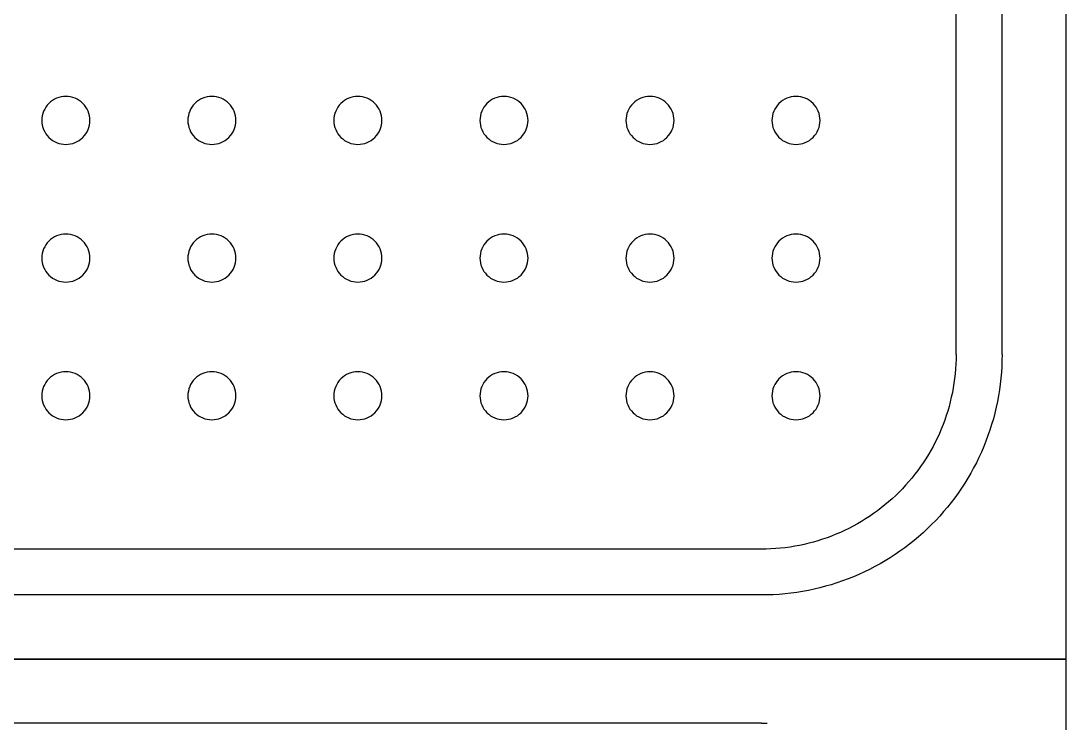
# Model space of a CAD drawing. Header units: millimetres. Extents: x -159872 to 386485, y -250577 to 158966.
# Drawn here: x 370581.6 to 370712.7, y 9769.8 to 9857.9 of the extents above; entities that cross this region are included whole.
import ezdxf

# ---------------------------------------------------------------- set-up
doc = ezdxf.new("R2010")
doc.units = ezdxf.units.MM
doc.layers.get('0').update_dxf_attribs({"lineweight": 25})
doc.layers.add('LDS-equipment-kitchen equipment', color=3, linetype='Continuous', lineweight=13)

# ---------------------------------------------------------------- blocks, each defined once
blk = doc.blocks.new('Group-324')
at = {"layer": 'LDS-equipment-kitchen equipment', "linetype": 'Continuous', "lineweight": 5, "extrusion": (0, 0, -1)}
blk.add_arc((-309675.71, 46653.2), 600.93, 192.83875, 259.24317, dxfattribs=at)
blk = doc.blocks.new('A$C41f9af21')
at = {"lineweight": 25, "transparency": 33554687}
for points in [[(497, 0, 0), (497, 714, 0)], [(483.2, 225.41, 0), (483.2, 318.78, 0)], [(488.96, 225.41, 0), (488.96, 318.78, 0)], [(458.78, 201, 0), (149.13, 201, 0)], [(458.78, 195.24, 0), (149.13, 195.24, 0)], [(110.91, 187.2, 0), (497, 187.2, 0)], [(497, 187.2, 0), (110.91, 187.2, 0)], [(458.78, 179.16, 0), (149.13, 179.16, 0)]]:
    blk.add_polyline3d(points, dxfattribs=at)
at = {"lineweight": 25}
for points in [[(368.51, 254.82, 0), (368.52, 254.52, 0), (368.57, 254.23, 0), (368.64, 253.94, 0), (368.74, 253.66, 0), (368.87, 253.39, 0), (369.02, 253.14, 0), (369.19, 252.9, 0), (369.39, 252.68, 0), (369.61, 252.48, 0), (369.85, 252.31, 0), (370.1, 252.15, 0), (370.37, 252.03, 0), (370.65, 251.93, 0), (370.94, 251.86, 0), (371.23, 251.81, 0), (371.53, 251.8, 0), (371.82, 251.81, 0), (372.12, 251.86, 0), (372.4, 251.93, 0), (372.68, 252.03, 0), (372.95, 252.15, 0), (373.2, 252.31, 0), (373.44, 252.48, 0), (373.66, 252.68, 0), (373.86, 252.9, 0), (374.04, 253.14, 0), (374.19, 253.39, 0), (374.31, 253.66, 0), (374.41, 253.94, 0), (374.49, 254.23, 0), (374.53, 254.52, 0), (374.54, 254.82, 0), (374.53, 255.11, 0), (374.49, 255.4, 0), (374.41, 255.69, 0), (374.31, 255.97, 0), (374.19, 256.24, 0), (374.04, 256.49, 0), (373.86, 256.73, 0), (373.66, 256.95, 0), (373.44, 257.15, 0), (373.2, 257.33, 0), (372.95, 257.48, 0), (372.68, 257.6, 0), (372.4, 257.7, 0), (372.12, 257.78, 0), (371.82, 257.82, 0), (371.53, 257.83, 0), (371.23, 257.82, 0), (370.94, 257.78, 0), (370.65, 257.7, 0), (370.37, 257.6, 0), (370.1, 257.48, 0), (369.85, 257.33, 0), (369.61, 257.15, 0), (369.39, 256.95, 0), (369.19, 256.73, 0), (369.02, 256.49, 0), (368.87, 256.24, 0), (368.74, 255.97, 0), (368.64, 255.69, 0), (368.57, 255.4, 0), (368.52, 255.11, 0), (368.51, 254.82, 0)], [(386.83, 254.82, 0), (386.84, 254.52, 0), (386.89, 254.23, 0), (386.96, 253.94, 0), (387.06, 253.66, 0), (387.18, 253.39, 0), (387.34, 253.14, 0), (387.51, 252.9, 0), (387.71, 252.68, 0), (387.93, 252.48, 0), (388.17, 252.31, 0), (388.42, 252.15, 0), (388.69, 252.03, 0), (388.97, 251.93, 0), (389.26, 251.86, 0), (389.55, 251.81, 0), (389.85, 251.8, 0), (390.14, 251.81, 0), (390.43, 251.86, 0), (390.72, 251.93, 0), (391, 252.03, 0), (391.27, 252.15, 0), (391.52, 252.31, 0), (391.76, 252.48, 0), (391.98, 252.68, 0), (392.18, 252.9, 0), (392.35, 253.14, 0), (392.51, 253.39, 0), (392.63, 253.66, 0), (392.73, 253.94, 0), (392.8, 254.23, 0), (392.85, 254.52, 0), (392.86, 254.82, 0), (392.85, 255.11, 0), (392.8, 255.4, 0), (392.73, 255.69, 0), (392.63, 255.97, 0), (392.51, 256.24, 0), (392.35, 256.49, 0), (392.18, 256.73, 0), (391.98, 256.95, 0), (391.76, 257.15, 0), (391.52, 257.33, 0), (391.27, 257.48, 0), (391, 257.6, 0), (390.72, 257.7, 0), (390.43, 257.78, 0), (390.14, 257.82, 0), (389.85, 257.83, 0), (389.55, 257.82, 0), (389.26, 257.78, 0), (388.97, 257.7, 0), (388.69, 257.6, 0), (388.42, 257.48, 0), (388.17, 257.33, 0), (387.93, 257.15, 0), (387.71, 256.95, 0), (387.51, 256.73, 0), (387.34, 256.49, 0), (387.18, 256.24, 0), (387.06, 255.97, 0), (386.96, 255.69, 0), (386.89, 255.4, 0), (386.84, 255.11, 0), (386.83, 254.82, 0)], [(405.15, 254.82, 0), (405.16, 254.52, 0), (405.2, 254.23, 0), (405.28, 253.94, 0), (405.38, 253.66, 0), (405.5, 253.39, 0), (405.65, 253.14, 0), (405.83, 252.9, 0), (406.03, 252.68, 0), (406.25, 252.48, 0), (406.49, 252.31, 0), (406.74, 252.15, 0), (407.01, 252.03, 0), (407.29, 251.93, 0), (407.57, 251.86, 0), (407.87, 251.81, 0), (408.16, 251.8, 0), (408.46, 251.81, 0), (408.75, 251.86, 0), (409.04, 251.93, 0), (409.32, 252.03, 0), (409.59, 252.15, 0), (409.84, 252.31, 0), (410.08, 252.48, 0), (410.3, 252.68, 0), (410.5, 252.9, 0), (410.67, 253.14, 0), (410.82, 253.39, 0), (410.95, 253.66, 0), (411.05, 253.94, 0), (411.12, 254.23, 0), (411.17, 254.52, 0), (411.18, 254.82, 0), (411.17, 255.11, 0), (411.12, 255.4, 0), (411.05, 255.69, 0), (410.95, 255.97, 0), (410.82, 256.24, 0), (410.67, 256.49, 0), (410.5, 256.73, 0), (410.3, 256.95, 0), (410.08, 257.15, 0), (409.84, 257.33, 0), (409.59, 257.48, 0), (409.32, 257.6, 0), (409.04, 257.7, 0), (408.75, 257.78, 0), (408.46, 257.82, 0), (408.16, 257.83, 0), (407.87, 257.82, 0), (407.57, 257.78, 0), (407.29, 257.7, 0), (407.01, 257.6, 0), (406.74, 257.48, 0), (406.49, 257.33, 0), (406.25, 257.15, 0), (406.03, 256.95, 0), (405.83, 256.73, 0), (405.65, 256.49, 0), (405.5, 256.24, 0), (405.38, 255.97, 0), (405.28, 255.69, 0), (405.2, 255.4, 0), (405.16, 255.11, 0), (405.15, 254.82, 0)], [(423.46, 254.82, 0), (423.48, 254.52, 0), (423.52, 254.23, 0), (423.59, 253.94, 0), (423.69, 253.66, 0), (423.82, 253.39, 0), (423.97, 253.14, 0), (424.15, 252.9, 0), (424.35, 252.68, 0), (424.57, 252.48, 0), (424.81, 252.31, 0), (425.06, 252.15, 0), (425.33, 252.03, 0), (425.61, 251.93, 0), (425.89, 251.86, 0), (426.19, 251.81, 0), (426.48, 251.8, 0), (426.78, 251.81, 0), (427.07, 251.86, 0), (427.36, 251.93, 0), (427.64, 252.03, 0), (427.9, 252.15, 0), (428.16, 252.31, 0), (428.4, 252.48, 0), (428.62, 252.68, 0), (428.81, 252.9, 0), (428.99, 253.14, 0), (429.14, 253.39, 0), (429.27, 253.66, 0), (429.37, 253.94, 0), (429.44, 254.23, 0), (429.48, 254.52, 0), (429.5, 254.82, 0), (429.48, 255.11, 0), (429.44, 255.4, 0), (429.37, 255.69, 0), (429.27, 255.97, 0), (429.14, 256.24, 0), (428.99, 256.49, 0), (428.81, 256.73, 0), (428.62, 256.95, 0), (428.4, 257.15, 0), (428.16, 257.33, 0), (427.9, 257.48, 0), (427.64, 257.6, 0), (427.36, 257.7, 0), (427.07, 257.78, 0), (426.78, 257.82, 0), (426.48, 257.83, 0), (426.19, 257.82, 0), (425.89, 257.78, 0), (425.61, 257.7, 0), (425.33, 257.6, 0), (425.06, 257.48, 0), (424.81, 257.33, 0), (424.57, 257.15, 0), (424.35, 256.95, 0), (424.15, 256.73, 0), (423.97, 256.49, 0), (423.82, 256.24, 0), (423.69, 255.97, 0), (423.59, 255.69, 0), (423.52, 255.4, 0), (423.48, 255.11, 0), (423.46, 254.82, 0)], [(441.78, 254.82, 0), (441.8, 254.52, 0), (441.84, 254.23, 0), (441.91, 253.94, 0), (442.01, 253.66, 0), (442.14, 253.39, 0), (442.29, 253.14, 0), (442.47, 252.9, 0), (442.67, 252.68, 0), (442.89, 252.48, 0), (443.12, 252.31, 0), (443.38, 252.15, 0), (443.64, 252.03, 0), (443.92, 251.93, 0), (444.21, 251.86, 0), (444.5, 251.81, 0), (444.8, 251.8, 0), (445.1, 251.81, 0), (445.39, 251.86, 0), (445.68, 251.93, 0), (445.95, 252.03, 0), (446.22, 252.15, 0), (446.48, 252.31, 0), (446.71, 252.48, 0), (446.93, 252.68, 0), (447.13, 252.9, 0), (447.31, 253.14, 0), (447.46, 253.39, 0), (447.59, 253.66, 0), (447.69, 253.94, 0), (447.76, 254.23, 0), (447.8, 254.52, 0), (447.82, 254.82, 0), (447.8, 255.11, 0), (447.76, 255.4, 0), (447.69, 255.69, 0), (447.59, 255.97, 0), (447.46, 256.24, 0), (447.31, 256.49, 0), (447.13, 256.73, 0), (446.93, 256.95, 0), (446.71, 257.15, 0), (446.48, 257.33, 0), (446.22, 257.48, 0), (445.95, 257.6, 0), (445.68, 257.7, 0), (445.39, 257.78, 0), (445.1, 257.82, 0), (444.8, 257.83, 0), (444.5, 257.82, 0), (444.21, 257.78, 0), (443.92, 257.7, 0), (443.64, 257.6, 0), (443.38, 257.48, 0), (443.12, 257.33, 0), (442.89, 257.15, 0), (442.67, 256.95, 0), (442.47, 256.73, 0), (442.29, 256.49, 0), (442.14, 256.24, 0), (442.01, 255.97, 0), (441.91, 255.69, 0), (441.84, 255.4, 0), (441.8, 255.11, 0), (441.78, 254.82, 0)], [(460.1, 254.82, 0), (460.11, 254.52, 0), (460.16, 254.23, 0), (460.23, 253.94, 0), (460.33, 253.66, 0), (460.46, 253.39, 0), (460.61, 253.14, 0), (460.79, 252.9, 0), (460.98, 252.68, 0), (461.2, 252.48, 0), (461.44, 252.31, 0), (461.7, 252.15, 0), (461.96, 252.03, 0), (462.24, 251.93, 0), (462.53, 251.86, 0), (462.82, 251.81, 0), (463.12, 251.8, 0), (463.41, 251.81, 0), (463.71, 251.86, 0), (463.99, 251.93, 0), (464.27, 252.03, 0), (464.54, 252.15, 0), (464.79, 252.31, 0), (465.03, 252.48, 0), (465.25, 252.68, 0), (465.45, 252.9, 0), (465.63, 253.14, 0), (465.78, 253.39, 0), (465.91, 253.66, 0), (466.01, 253.94, 0), (466.08, 254.23, 0), (466.12, 254.52, 0), (466.14, 254.82, 0), (466.12, 255.11, 0), (466.08, 255.4, 0), (466.01, 255.69, 0), (465.91, 255.97, 0), (465.78, 256.24, 0), (465.63, 256.49, 0), (465.45, 256.73, 0), (465.25, 256.95, 0), (465.03, 257.15, 0), (464.79, 257.33, 0), (464.54, 257.48, 0), (464.27, 257.6, 0), (463.99, 257.7, 0), (463.71, 257.78, 0), (463.41, 257.82, 0), (463.12, 257.83, 0), (462.82, 257.82, 0), (462.53, 257.78, 0), (462.24, 257.7, 0), (461.96, 257.6, 0), (461.7, 257.48, 0), (461.44, 257.33, 0), (461.2, 257.15, 0), (460.98, 256.95, 0), (460.79, 256.73, 0), (460.61, 256.49, 0), (460.46, 256.24, 0), (460.33, 255.97, 0), (460.23, 255.69, 0), (460.16, 255.4, 0), (460.11, 255.11, 0), (460.1, 254.82, 0)], [(368.51, 237.53, 0), (368.52, 237.24, 0), (368.57, 236.95, 0), (368.64, 236.66, 0), (368.74, 236.38, 0), (368.87, 236.11, 0), (369.02, 235.86, 0), (369.19, 235.62, 0), (369.39, 235.4, 0), (369.61, 235.2, 0), (369.85, 235.03, 0), (370.1, 234.87, 0), (370.37, 234.75, 0), (370.65, 234.65, 0), (370.94, 234.58, 0), (371.23, 234.53, 0), (371.53, 234.52, 0), (371.82, 234.53, 0), (372.12, 234.58, 0), (372.4, 234.65, 0), (372.68, 234.75, 0), (372.95, 234.87, 0), (373.2, 235.03, 0), (373.44, 235.2, 0), (373.66, 235.4, 0), (373.86, 235.62, 0), (374.04, 235.86, 0), (374.19, 236.11, 0), (374.31, 236.38, 0), (374.41, 236.66, 0), (374.49, 236.95, 0), (374.53, 237.24, 0), (374.54, 237.53, 0), (374.53, 237.83, 0), (374.49, 238.12, 0), (374.41, 238.41, 0), (374.31, 238.69, 0), (374.19, 238.96, 0), (374.04, 239.21, 0), (373.86, 239.45, 0), (373.66, 239.67, 0), (373.44, 239.87, 0), (373.2, 240.04, 0), (372.95, 240.2, 0), (372.68, 240.32, 0), (372.4, 240.42, 0), (372.12, 240.49, 0), (371.82, 240.54, 0), (371.53, 240.55, 0), (371.23, 240.54, 0), (370.94, 240.49, 0), (370.65, 240.42, 0), (370.37, 240.32, 0), (370.1, 240.2, 0), (369.85, 240.04, 0), (369.61, 239.87, 0), (369.39, 239.67, 0), (369.19, 239.45, 0), (369.02, 239.21, 0), (368.87, 238.96, 0), (368.74, 238.69, 0), (368.64, 238.41, 0), (368.57, 238.12, 0), (368.52, 237.83, 0), (368.51, 237.53, 0)], [(386.83, 237.53, 0), (386.84, 237.24, 0), (386.89, 236.95, 0), (386.96, 236.66, 0), (387.06, 236.38, 0), (387.18, 236.11, 0), (387.34, 235.86, 0), (387.51, 235.62, 0), (387.71, 235.4, 0), (387.93, 235.2, 0), (388.17, 235.03, 0), (388.42, 234.87, 0), (388.69, 234.75, 0), (388.97, 234.65, 0), (389.26, 234.58, 0), (389.55, 234.53, 0), (389.85, 234.52, 0), (390.14, 234.53, 0), (390.43, 234.58, 0), (390.72, 234.65, 0), (391, 234.75, 0), (391.27, 234.87, 0), (391.52, 235.03, 0), (391.76, 235.2, 0), (391.98, 235.4, 0), (392.18, 235.62, 0), (392.35, 235.86, 0), (392.51, 236.11, 0), (392.63, 236.38, 0), (392.73, 236.66, 0), (392.8, 236.95, 0), (392.85, 237.24, 0), (392.86, 237.53, 0), (392.85, 237.83, 0), (392.8, 238.12, 0), (392.73, 238.41, 0), (392.63, 238.69, 0), (392.51, 238.96, 0), (392.35, 239.21, 0), (392.18, 239.45, 0), (391.98, 239.67, 0), (391.76, 239.87, 0), (391.52, 240.04, 0), (391.27, 240.2, 0), (391, 240.32, 0), (390.72, 240.42, 0), (390.43, 240.49, 0), (390.14, 240.54, 0), (389.85, 240.55, 0), (389.55, 240.54, 0), (389.26, 240.49, 0), (388.97, 240.42, 0), (388.69, 240.32, 0), (388.42, 240.2, 0), (388.17, 240.04, 0), (387.93, 239.87, 0), (387.71, 239.67, 0), (387.51, 239.45, 0), (387.34, 239.21, 0), (387.18, 238.96, 0), (387.06, 238.69, 0), (386.96, 238.41, 0), (386.89, 238.12, 0), (386.84, 237.83, 0), (386.83, 237.53, 0)], [(405.15, 237.53, 0), (405.16, 237.24, 0), (405.2, 236.95, 0), (405.28, 236.66, 0), (405.38, 236.38, 0), (405.5, 236.11, 0), (405.65, 235.86, 0), (405.83, 235.62, 0), (406.03, 235.4, 0), (406.25, 235.2, 0), (406.49, 235.03, 0), (406.74, 234.87, 0), (407.01, 234.75, 0), (407.29, 234.65, 0), (407.57, 234.58, 0), (407.87, 234.53, 0), (408.16, 234.52, 0), (408.46, 234.53, 0), (408.75, 234.58, 0), (409.04, 234.65, 0), (409.32, 234.75, 0), (409.59, 234.87, 0), (409.84, 235.03, 0), (410.08, 235.2, 0), (410.3, 235.4, 0), (410.5, 235.62, 0), (410.67, 235.86, 0), (410.82, 236.11, 0), (410.95, 236.38, 0), (411.05, 236.66, 0), (411.12, 236.95, 0), (411.17, 237.24, 0), (411.18, 237.53, 0), (411.17, 237.83, 0), (411.12, 238.12, 0), (411.05, 238.41, 0), (410.95, 238.69, 0), (410.82, 238.96, 0), (410.67, 239.21, 0), (410.5, 239.45, 0), (410.3, 239.67, 0), (410.08, 239.87, 0), (409.84, 240.04, 0), (409.59, 240.2, 0), (409.32, 240.32, 0), (409.04, 240.42, 0), (408.75, 240.49, 0), (408.46, 240.54, 0), (408.16, 240.55, 0), (407.87, 240.54, 0), (407.57, 240.49, 0), (407.29, 240.42, 0), (407.01, 240.32, 0), (406.74, 240.2, 0), (406.49, 240.04, 0), (406.25, 239.87, 0), (406.03, 239.67, 0), (405.83, 239.45, 0), (405.65, 239.21, 0), (405.5, 238.96, 0), (405.38, 238.69, 0), (405.28, 238.41, 0), (405.2, 238.12, 0), (405.16, 237.83, 0), (405.15, 237.53, 0)], [(423.46, 237.53, 0), (423.48, 237.24, 0), (423.52, 236.95, 0), (423.59, 236.66, 0), (423.69, 236.38, 0), (423.82, 236.11, 0), (423.97, 235.86, 0), (424.15, 235.62, 0), (424.35, 235.4, 0), (424.57, 235.2, 0), (424.81, 235.03, 0), (425.06, 234.87, 0), (425.33, 234.75, 0), (425.61, 234.65, 0), (425.89, 234.58, 0), (426.19, 234.53, 0), (426.48, 234.52, 0), (426.78, 234.53, 0), (427.07, 234.58, 0), (427.36, 234.65, 0), (427.64, 234.75, 0), (427.9, 234.87, 0), (428.16, 235.03, 0), (428.4, 235.2, 0), (428.62, 235.4, 0), (428.81, 235.62, 0), (428.99, 235.86, 0), (429.14, 236.11, 0), (429.27, 236.38, 0), (429.37, 236.66, 0), (429.44, 236.95, 0), (429.48, 237.24, 0), (429.5, 237.53, 0), (429.48, 237.83, 0), (429.44, 238.12, 0), (429.37, 238.41, 0), (429.27, 238.69, 0), (429.14, 238.96, 0), (428.99, 239.21, 0), (428.81, 239.45, 0), (428.62, 239.67, 0), (428.4, 239.87, 0), (428.16, 240.04, 0), (427.9, 240.2, 0), (427.64, 240.32, 0), (427.36, 240.42, 0), (427.07, 240.49, 0), (426.78, 240.54, 0), (426.48, 240.55, 0), (426.19, 240.54, 0), (425.89, 240.49, 0), (425.61, 240.42, 0), (425.33, 240.32, 0), (425.06, 240.2, 0), (424.81, 240.04, 0), (424.57, 239.87, 0), (424.35, 239.67, 0), (424.15, 239.45, 0), (423.97, 239.21, 0), (423.82, 238.96, 0), (423.69, 238.69, 0), (423.59, 238.41, 0), (423.52, 238.12, 0), (423.48, 237.83, 0), (423.46, 237.53, 0)], [(441.78, 237.53, 0), (441.8, 237.24, 0), (441.84, 236.95, 0), (441.91, 236.66, 0), (442.01, 236.38, 0), (442.14, 236.11, 0), (442.29, 235.86, 0), (442.47, 235.62, 0), (442.67, 235.4, 0), (442.89, 235.2, 0), (443.12, 235.03, 0), (443.38, 234.87, 0), (443.64, 234.75, 0), (443.92, 234.65, 0), (444.21, 234.58, 0), (444.5, 234.53, 0), (444.8, 234.52, 0), (445.1, 234.53, 0), (445.39, 234.58, 0), (445.68, 234.65, 0), (445.95, 234.75, 0), (446.22, 234.87, 0), (446.48, 235.03, 0), (446.71, 235.2, 0), (446.93, 235.4, 0), (447.13, 235.62, 0), (447.31, 235.86, 0), (447.46, 236.11, 0), (447.59, 236.38, 0), (447.69, 236.66, 0), (447.76, 236.95, 0), (447.8, 237.24, 0), (447.82, 237.53, 0), (447.8, 237.83, 0), (447.76, 238.12, 0), (447.69, 238.41, 0), (447.59, 238.69, 0), (447.46, 238.96, 0), (447.31, 239.21, 0), (447.13, 239.45, 0), (446.93, 239.67, 0), (446.71, 239.87, 0), (446.48, 240.04, 0), (446.22, 240.2, 0), (445.95, 240.32, 0), (445.68, 240.42, 0), (445.39, 240.49, 0), (445.1, 240.54, 0), (444.8, 240.55, 0), (444.5, 240.54, 0), (444.21, 240.49, 0), (443.92, 240.42, 0), (443.64, 240.32, 0), (443.38, 240.2, 0), (443.12, 240.04, 0), (442.89, 239.87, 0), (442.67, 239.67, 0), (442.47, 239.45, 0), (442.29, 239.21, 0), (442.14, 238.96, 0), (442.01, 238.69, 0), (441.91, 238.41, 0), (441.84, 238.12, 0), (441.8, 237.83, 0), (441.78, 237.53, 0)], [(460.1, 237.53, 0), (460.11, 237.24, 0), (460.16, 236.95, 0), (460.23, 236.66, 0), (460.33, 236.38, 0), (460.46, 236.11, 0), (460.61, 235.86, 0), (460.79, 235.62, 0), (460.98, 235.4, 0), (461.2, 235.2, 0), (461.44, 235.03, 0), (461.7, 234.87, 0), (461.96, 234.75, 0), (462.24, 234.65, 0), (462.53, 234.58, 0), (462.82, 234.53, 0), (463.12, 234.52, 0), (463.41, 234.53, 0), (463.71, 234.58, 0), (463.99, 234.65, 0), (464.27, 234.75, 0), (464.54, 234.87, 0), (464.79, 235.03, 0), (465.03, 235.2, 0), (465.25, 235.4, 0), (465.45, 235.62, 0), (465.63, 235.86, 0), (465.78, 236.11, 0), (465.91, 236.38, 0), (466.01, 236.66, 0), (466.08, 236.95, 0), (466.12, 237.24, 0), (466.14, 237.53, 0), (466.12, 237.83, 0), (466.08, 238.12, 0), (466.01, 238.41, 0), (465.91, 238.69, 0), (465.78, 238.96, 0), (465.63, 239.21, 0), (465.45, 239.45, 0), (465.25, 239.67, 0), (465.03, 239.87, 0), (464.79, 240.04, 0), (464.54, 240.2, 0), (464.27, 240.32, 0), (463.99, 240.42, 0), (463.71, 240.49, 0), (463.41, 240.54, 0), (463.12, 240.55, 0), (462.82, 240.54, 0), (462.53, 240.49, 0), (462.24, 240.42, 0), (461.96, 240.32, 0), (461.7, 240.2, 0), (461.44, 240.04, 0), (461.2, 239.87, 0), (460.98, 239.67, 0), (460.79, 239.45, 0), (460.61, 239.21, 0), (460.46, 238.96, 0), (460.33, 238.69, 0), (460.23, 238.41, 0), (460.16, 238.12, 0), (460.11, 237.83, 0), (460.1, 237.53, 0)], [(488.96, 225.41, 0), (488.95, 224.67, 0), (488.92, 223.93, 0), (488.88, 223.19, 0), (488.82, 222.45, 0), (488.73, 221.72, 0), (488.63, 220.98, 0), (488.52, 220.25, 0), (488.38, 219.52, 0), (488.23, 218.8, 0), (488.06, 218.08, 0), (487.87, 217.36, 0), (487.66, 216.65, 0), (487.44, 215.95, 0), (487.2, 215.25, 0), (486.94, 214.55, 0), (486.66, 213.86, 0), (486.37, 213.18, 0), (486.06, 212.51, 0), (485.74, 211.84, 0), (485.4, 211.19, 0), (485.04, 210.54, 0), (484.67, 209.9, 0), (484.28, 209.27, 0), (483.88, 208.65, 0), (483.46, 208.04, 0), (483.02, 207.44, 0), (482.57, 206.85, 0), (482.11, 206.27, 0), (481.63, 205.7, 0), (481.14, 205.15, 0), (480.64, 204.6, 0), (480.12, 204.07, 0), (479.59, 203.56, 0), (479.05, 203.05, 0), (478.49, 202.56, 0), (477.93, 202.09, 0), (477.35, 201.62, 0), (476.76, 201.17, 0), (476.16, 200.74, 0), (475.55, 200.32, 0), (474.93, 199.92, 0), (474.3, 199.53, 0), (473.66, 199.16, 0), (473.01, 198.8, 0), (472.35, 198.46, 0), (471.69, 198.13, 0), (471.01, 197.82, 0), (470.33, 197.53, 0), (469.64, 197.26, 0), (468.95, 197, 0), (468.25, 196.76, 0), (467.54, 196.53, 0), (466.83, 196.33, 0), (466.12, 196.14, 0), (465.4, 195.97, 0), (464.67, 195.82, 0), (463.94, 195.68, 0), (463.21, 195.56, 0), (462.48, 195.46, 0), (461.74, 195.38, 0), (461, 195.32, 0), (460.27, 195.27, 0), (459.52, 195.24, 0), (458.78, 195.24, 0)], [(483.2, 225.41, 0), (483.19, 224.81, 0), (483.17, 224.21, 0), (483.13, 223.62, 0), (483.08, 223.02, 0), (483.01, 222.42, 0), (482.93, 221.83, 0), (482.84, 221.24, 0), (482.73, 220.65, 0), (482.6, 220.06, 0), (482.47, 219.48, 0), (482.31, 218.9, 0), (482.15, 218.32, 0), (481.97, 217.75, 0), (481.77, 217.19, 0), (481.56, 216.63, 0), (481.34, 216.07, 0), (481.1, 215.52, 0), (480.85, 214.97, 0), (480.59, 214.44, 0), (480.32, 213.9, 0), (480.03, 213.38, 0), (479.72, 212.86, 0), (479.41, 212.35, 0), (479.08, 211.85, 0), (478.74, 211.35, 0), (478.39, 210.87, 0), (478.03, 210.39, 0), (477.66, 209.92, 0), (477.27, 209.47, 0), (476.87, 209.02, 0), (476.47, 208.58, 0), (476.05, 208.15, 0), (475.62, 207.73, 0), (475.18, 207.32, 0), (474.73, 206.93, 0), (474.27, 206.54, 0), (473.8, 206.17, 0), (473.33, 205.8, 0), (472.84, 205.45, 0), (472.35, 205.11, 0), (471.85, 204.79, 0), (471.34, 204.47, 0), (470.82, 204.17, 0), (470.29, 203.88, 0), (469.76, 203.6, 0), (469.22, 203.34, 0), (468.68, 203.09, 0), (468.13, 202.86, 0), (467.57, 202.63, 0), (467.01, 202.43, 0), (466.44, 202.23, 0), (465.87, 202.05, 0), (465.3, 201.88, 0), (464.72, 201.73, 0), (464.13, 201.59, 0), (463.55, 201.47, 0), (462.96, 201.36, 0), (462.37, 201.26, 0), (461.77, 201.18, 0), (461.18, 201.12, 0), (460.58, 201.06, 0), (459.98, 201.03, 0), (459.38, 201.01, 0), (458.78, 201, 0)], [(368.51, 220.25, 0), (368.52, 219.96, 0), (368.57, 219.66, 0), (368.64, 219.38, 0), (368.74, 219.1, 0), (368.87, 218.83, 0), (369.02, 218.58, 0), (369.19, 218.34, 0), (369.39, 218.12, 0), (369.61, 217.92, 0), (369.85, 217.74, 0), (370.1, 217.59, 0), (370.37, 217.47, 0), (370.65, 217.37, 0), (370.94, 217.29, 0), (371.23, 217.25, 0), (371.53, 217.24, 0), (371.82, 217.25, 0), (372.12, 217.29, 0), (372.4, 217.37, 0), (372.68, 217.47, 0), (372.95, 217.59, 0), (373.2, 217.74, 0), (373.44, 217.92, 0), (373.66, 218.12, 0), (373.86, 218.34, 0), (374.04, 218.58, 0), (374.19, 218.83, 0), (374.31, 219.1, 0), (374.41, 219.38, 0), (374.49, 219.66, 0), (374.53, 219.96, 0), (374.54, 220.25, 0), (374.53, 220.55, 0), (374.49, 220.84, 0), (374.41, 221.13, 0), (374.31, 221.41, 0), (374.19, 221.68, 0), (374.04, 221.93, 0), (373.86, 222.17, 0), (373.66, 222.39, 0), (373.44, 222.59, 0), (373.2, 222.76, 0), (372.95, 222.91, 0), (372.68, 223.04, 0), (372.4, 223.14, 0), (372.12, 223.21, 0), (371.82, 223.26, 0), (371.53, 223.27, 0), (371.23, 223.26, 0), (370.94, 223.21, 0), (370.65, 223.14, 0), (370.37, 223.04, 0), (370.1, 222.91, 0), (369.85, 222.76, 0), (369.61, 222.59, 0), (369.39, 222.39, 0), (369.19, 222.17, 0), (369.02, 221.93, 0), (368.87, 221.68, 0), (368.74, 221.41, 0), (368.64, 221.13, 0), (368.57, 220.84, 0), (368.52, 220.55, 0), (368.51, 220.25, 0)], [(386.83, 220.25, 0), (386.84, 219.96, 0), (386.89, 219.66, 0), (386.96, 219.38, 0), (387.06, 219.1, 0), (387.18, 218.83, 0), (387.34, 218.58, 0), (387.51, 218.34, 0), (387.71, 218.12, 0), (387.93, 217.92, 0), (388.17, 217.74, 0), (388.42, 217.59, 0), (388.69, 217.47, 0), (388.97, 217.37, 0), (389.26, 217.29, 0), (389.55, 217.25, 0), (389.85, 217.24, 0), (390.14, 217.25, 0), (390.43, 217.29, 0), (390.72, 217.37, 0), (391, 217.47, 0), (391.27, 217.59, 0), (391.52, 217.74, 0), (391.76, 217.92, 0), (391.98, 218.12, 0), (392.18, 218.34, 0), (392.35, 218.58, 0), (392.51, 218.83, 0), (392.63, 219.1, 0), (392.73, 219.38, 0), (392.8, 219.66, 0), (392.85, 219.96, 0), (392.86, 220.25, 0), (392.85, 220.55, 0), (392.8, 220.84, 0), (392.73, 221.13, 0), (392.63, 221.41, 0), (392.51, 221.68, 0), (392.35, 221.93, 0), (392.18, 222.17, 0), (391.98, 222.39, 0), (391.76, 222.59, 0), (391.52, 222.76, 0), (391.27, 222.91, 0), (391, 223.04, 0), (390.72, 223.14, 0), (390.43, 223.21, 0), (390.14, 223.26, 0), (389.85, 223.27, 0), (389.55, 223.26, 0), (389.26, 223.21, 0), (388.97, 223.14, 0), (388.69, 223.04, 0), (388.42, 222.91, 0), (388.17, 222.76, 0), (387.93, 222.59, 0), (387.71, 222.39, 0), (387.51, 222.17, 0), (387.34, 221.93, 0), (387.18, 221.68, 0), (387.06, 221.41, 0), (386.96, 221.13, 0), (386.89, 220.84, 0), (386.84, 220.55, 0), (386.83, 220.25, 0)], [(405.15, 220.25, 0), (405.16, 219.96, 0), (405.2, 219.66, 0), (405.28, 219.38, 0), (405.38, 219.1, 0), (405.5, 218.83, 0), (405.65, 218.58, 0), (405.83, 218.34, 0), (406.03, 218.12, 0), (406.25, 217.92, 0), (406.49, 217.74, 0), (406.74, 217.59, 0), (407.01, 217.47, 0), (407.29, 217.37, 0), (407.57, 217.29, 0), (407.87, 217.25, 0), (408.16, 217.24, 0), (408.46, 217.25, 0), (408.75, 217.29, 0), (409.04, 217.37, 0), (409.32, 217.47, 0), (409.59, 217.59, 0), (409.84, 217.74, 0), (410.08, 217.92, 0), (410.3, 218.12, 0), (410.5, 218.34, 0), (410.67, 218.58, 0), (410.82, 218.83, 0), (410.95, 219.1, 0), (411.05, 219.38, 0), (411.12, 219.66, 0), (411.17, 219.96, 0), (411.18, 220.25, 0), (411.17, 220.55, 0), (411.12, 220.84, 0), (411.05, 221.13, 0), (410.95, 221.41, 0), (410.82, 221.68, 0), (410.67, 221.93, 0), (410.5, 222.17, 0), (410.3, 222.39, 0), (410.08, 222.59, 0), (409.84, 222.76, 0), (409.59, 222.91, 0), (409.32, 223.04, 0), (409.04, 223.14, 0), (408.75, 223.21, 0), (408.46, 223.26, 0), (408.16, 223.27, 0), (407.87, 223.26, 0), (407.57, 223.21, 0), (407.29, 223.14, 0), (407.01, 223.04, 0), (406.74, 222.91, 0), (406.49, 222.76, 0), (406.25, 222.59, 0), (406.03, 222.39, 0), (405.83, 222.17, 0), (405.65, 221.93, 0), (405.5, 221.68, 0), (405.38, 221.41, 0), (405.28, 221.13, 0), (405.2, 220.84, 0), (405.16, 220.55, 0), (405.15, 220.25, 0)], [(423.46, 220.25, 0), (423.48, 219.96, 0), (423.52, 219.66, 0), (423.59, 219.38, 0), (423.69, 219.1, 0), (423.82, 218.83, 0), (423.97, 218.58, 0), (424.15, 218.34, 0), (424.35, 218.12, 0), (424.57, 217.92, 0), (424.81, 217.74, 0), (425.06, 217.59, 0), (425.33, 217.47, 0), (425.61, 217.37, 0), (425.89, 217.29, 0), (426.19, 217.25, 0), (426.48, 217.24, 0), (426.78, 217.25, 0), (427.07, 217.29, 0), (427.36, 217.37, 0), (427.64, 217.47, 0), (427.9, 217.59, 0), (428.16, 217.74, 0), (428.4, 217.92, 0), (428.62, 218.12, 0), (428.81, 218.34, 0), (428.99, 218.58, 0), (429.14, 218.83, 0), (429.27, 219.1, 0), (429.37, 219.38, 0), (429.44, 219.66, 0), (429.48, 219.96, 0), (429.5, 220.25, 0), (429.48, 220.55, 0), (429.44, 220.84, 0), (429.37, 221.13, 0), (429.27, 221.41, 0), (429.14, 221.68, 0), (428.99, 221.93, 0), (428.81, 222.17, 0), (428.62, 222.39, 0), (428.4, 222.59, 0), (428.16, 222.76, 0), (427.9, 222.91, 0), (427.64, 223.04, 0), (427.36, 223.14, 0), (427.07, 223.21, 0), (426.78, 223.26, 0), (426.48, 223.27, 0), (426.19, 223.26, 0), (425.89, 223.21, 0), (425.61, 223.14, 0), (425.33, 223.04, 0), (425.06, 222.91, 0), (424.81, 222.76, 0), (424.57, 222.59, 0), (424.35, 222.39, 0), (424.15, 222.17, 0), (423.97, 221.93, 0), (423.82, 221.68, 0), (423.69, 221.41, 0), (423.59, 221.13, 0), (423.52, 220.84, 0), (423.48, 220.55, 0), (423.46, 220.25, 0)], [(441.78, 220.25, 0), (441.8, 219.96, 0), (441.84, 219.66, 0), (441.91, 219.38, 0), (442.01, 219.1, 0), (442.14, 218.83, 0), (442.29, 218.58, 0), (442.47, 218.34, 0), (442.67, 218.12, 0), (442.89, 217.92, 0), (443.12, 217.74, 0), (443.38, 217.59, 0), (443.64, 217.47, 0), (443.92, 217.37, 0), (444.21, 217.29, 0), (444.5, 217.25, 0), (444.8, 217.24, 0), (445.1, 217.25, 0), (445.39, 217.29, 0), (445.68, 217.37, 0), (445.95, 217.47, 0), (446.22, 217.59, 0), (446.48, 217.74, 0), (446.71, 217.92, 0), (446.93, 218.12, 0), (447.13, 218.34, 0), (447.31, 218.58, 0), (447.46, 218.83, 0), (447.59, 219.1, 0), (447.69, 219.38, 0), (447.76, 219.66, 0), (447.8, 219.96, 0), (447.82, 220.25, 0), (447.8, 220.55, 0), (447.76, 220.84, 0), (447.69, 221.13, 0), (447.59, 221.41, 0), (447.46, 221.68, 0), (447.31, 221.93, 0), (447.13, 222.17, 0), (446.93, 222.39, 0), (446.71, 222.59, 0), (446.48, 222.76, 0), (446.22, 222.91, 0), (445.95, 223.04, 0), (445.68, 223.14, 0), (445.39, 223.21, 0), (445.1, 223.26, 0), (444.8, 223.27, 0), (444.5, 223.26, 0), (444.21, 223.21, 0), (443.92, 223.14, 0), (443.64, 223.04, 0), (443.38, 222.91, 0), (443.12, 222.76, 0), (442.89, 222.59, 0), (442.67, 222.39, 0), (442.47, 222.17, 0), (442.29, 221.93, 0), (442.14, 221.68, 0), (442.01, 221.41, 0), (441.91, 221.13, 0), (441.84, 220.84, 0), (441.8, 220.55, 0), (441.78, 220.25, 0)], [(460.1, 220.25, 0), (460.11, 219.96, 0), (460.16, 219.66, 0), (460.23, 219.38, 0), (460.33, 219.1, 0), (460.46, 218.83, 0), (460.61, 218.58, 0), (460.79, 218.34, 0), (460.98, 218.12, 0), (461.2, 217.92, 0), (461.44, 217.74, 0), (461.7, 217.59, 0), (461.96, 217.47, 0), (462.24, 217.37, 0), (462.53, 217.29, 0), (462.82, 217.25, 0), (463.12, 217.24, 0), (463.41, 217.25, 0), (463.71, 217.29, 0), (463.99, 217.37, 0), (464.27, 217.47, 0), (464.54, 217.59, 0), (464.79, 217.74, 0), (465.03, 217.92, 0), (465.25, 218.12, 0), (465.45, 218.34, 0), (465.63, 218.58, 0), (465.78, 218.83, 0), (465.91, 219.1, 0), (466.01, 219.38, 0), (466.08, 219.66, 0), (466.12, 219.96, 0), (466.14, 220.25, 0), (466.12, 220.55, 0), (466.08, 220.84, 0), (466.01, 221.13, 0), (465.91, 221.41, 0), (465.78, 221.68, 0), (465.63, 221.93, 0), (465.45, 222.17, 0), (465.25, 222.39, 0), (465.03, 222.59, 0), (464.79, 222.76, 0), (464.54, 222.91, 0), (464.27, 223.04, 0), (463.99, 223.14, 0), (463.71, 223.21, 0), (463.41, 223.26, 0), (463.12, 223.27, 0), (462.82, 223.26, 0), (462.53, 223.21, 0), (462.24, 223.14, 0), (461.96, 223.04, 0), (461.7, 222.91, 0), (461.44, 222.76, 0), (461.2, 222.59, 0), (460.98, 222.39, 0), (460.79, 222.17, 0), (460.61, 221.93, 0), (460.46, 221.68, 0), (460.33, 221.41, 0), (460.23, 221.13, 0), (460.16, 220.84, 0), (460.11, 220.55, 0), (460.1, 220.25, 0)], [(458.78, 179.16, 0), (459.52, 179.15, 0)]]:
    blk.add_polyline3d(points, dxfattribs=at)
blk = doc.blocks.new('Group-338')
at = {"layer": 'LDS-equipment-kitchen equipment'}
blk.add_blockref('Group-324', (0, 0), dxfattribs=at)
at = {"layer": 'LDS-equipment-kitchen equipment', "rotation": 359.9999999945186}
blk.add_blockref('A$C41f9af21', (309542.18, 46048.13), dxfattribs=at)

msp = doc.modelspace()

# ---------------------------------------------------------------- block references
at = {"layer": 'LDS-equipment-kitchen equipment', "color": 7}
msp.add_blockref('Group-338', (60673.51323, -36457.51522), dxfattribs=at)

doc.saveas('drawing.dxf')
